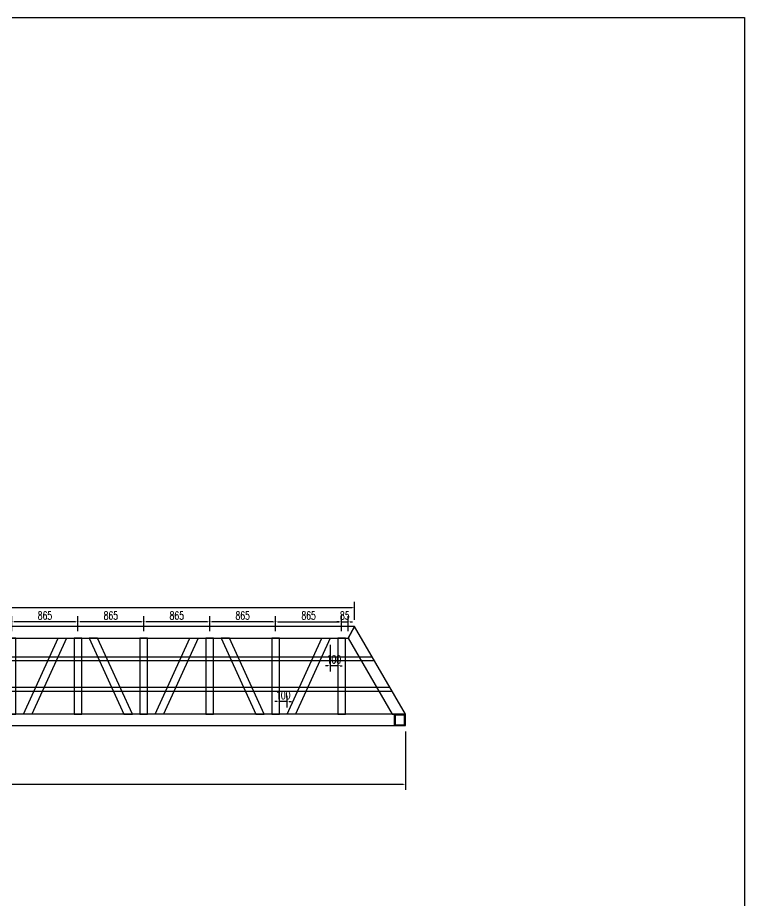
# Model space of a CAD drawing. Header units: millimetres. Extents: x -2430464 to 225692, y -180 to 1805330.
# Drawn here: x -655961 to -646425, y 488316 to 499899 of the extents above; entities that cross this region are included whole.
import ezdxf

# ---------------------------------------------------------------- set-up
doc = ezdxf.new("R2010")
doc.units = ezdxf.units.MM
doc.header["$LTSCALE"] = 1000
doc.layers.get('0').update_dxf_attribs({"linetype": 'CONTINUOUS'})
doc.layers.get('DEFPOINTS').update_dxf_attribs({"linetype": 'CONTINUOUS'})
for name, color, linetype in [('W-STEEL_FRAME钢架', 3, 'CONTINUOUS'), ('W-STEEL_KEEL钢龙骨', 5, 'CONTINUOUS'), ('方管150X150X12', 3, 'CONTINUOUS')]:
    doc.layers.add(name, color=color, linetype=linetype)
doc.layers.add('成片房屋', color=1, linetype='CONTINUOUS', lineweight=0)
doc.styles.add('STANDARD_T3', font='simplex.shx', dxfattribs={"width": 0.7, "bigfont": 'gbcbig.shx'})
doc.dimstyles.new('W&&30', dxfattribs={"dimtxt": 105, "dimasz": 30, "dimexe": 75, "dimexo": 90, "dimgap": 30, "dimtad": 1, "dimdec": 0, "dimzin": 0, "dimdsep": 46, "dimtxsty": 'STANDARD_T3', "dimcen": 0.09, "dimclrd": 1, "dimclre": 1, "dimclrt": 7, "dimazin": 2, "dimtfac": 1, "dimtdec": 0, "dimtix": 1, "dimtmove": 2, "dimatfit": 3, "dimfxl": 0, "dimtolj": 1, "dimtzin": 0, "dimarcsym": 0})

# ---------------------------------------------------------------- blocks, each defined once
blk = doc.blocks.new('*D2959')
at = {"layer": 'DEFPOINTS', "color": 0, "transparency": 16777216}
for p in [(-663871, 491908), (-650871, 490622), (-650871, 489839)]:
    blk.add_point(p, dxfattribs=at)
at = {"layer": '成片房屋', "color": 1, "lineweight": -2, "transparency": 16777216}
for p, q in [((-663871, 491818), (-663871, 489764)), ((-650871, 490532), (-650871, 489764)), ((-663841, 489839), (-650901, 489839))]:
    blk.add_line(p, q, dxfattribs=at)
at = {"layer": '成片房屋', "color": 1, "transparency": 16777216}
for points in [[(-663841, 489844), (-663841, 489834), (-663871, 489839)], [(-650901, 489844), (-650901, 489834), (-650871, 489839)]]:
    blk.add_solid(points, dxfattribs=at)
at = {"layer": '成片房屋', "color": 7, "transparency": 16777216, "insert": (-657371, 489922), "char_height": 105, "attachment_point": 5, "style": 'STANDARD_T3'}
blk.add_mtext('\\A1;13000', dxfattribs=at)
blk = doc.blocks.new('*D2960')
at = {"layer": 'DEFPOINTS', "color": 0, "transparency": 16777216}
for p in [(-663871, 492156), (-663871, 491908), (-651540, 491908)]:
    blk.add_point(p, dxfattribs=at)
at = {"layer": '成片房屋', "color": 1, "lineweight": -2, "transparency": 16777216}
for p, q in [((-663871, 491998), (-663871, 492231)), ((-651540, 491998), (-651540, 492231)), ((-651570, 492156), (-663841, 492156))]:
    blk.add_line(p, q, dxfattribs=at)
at = {"layer": '成片房屋', "color": 1, "transparency": 16777216}
for points in [[(-663841, 492161), (-663841, 492151), (-663871, 492156)], [(-651570, 492161), (-651570, 492151), (-651540, 492156)]]:
    blk.add_solid(points, dxfattribs=at)
at = {"layer": '成片房屋', "color": 7, "transparency": 16777216, "insert": (-657705, 492239), "char_height": 105, "attachment_point": 5, "style": 'STANDARD_T3'}
blk.add_mtext('\\A1;12331', dxfattribs=at)
blk = doc.blocks.new('*D2962')
at = {"layer": 'DEFPOINTS', "color": 0, "transparency": 16777216}
for p in [(-651711, 491970), (-652576, 491758), (-651711, 491758)]:
    blk.add_point(p, dxfattribs=at)
at = {"layer": '成片房屋', "color": 1, "lineweight": -2, "transparency": 16777216}
for p, q in [((-652576, 491848), (-652576, 492045)), ((-652546, 491970), (-651741, 491970)), ((-651711, 491848), (-651711, 492045))]:
    blk.add_line(p, q, dxfattribs=at)
at = {"layer": '成片房屋', "color": 1, "transparency": 16777216}
for points in [[(-652546, 491975), (-652546, 491965), (-652576, 491970)], [(-651741, 491975), (-651741, 491965), (-651711, 491970)]]:
    blk.add_solid(points, dxfattribs=at)
at = {"layer": '成片房屋', "color": 7, "transparency": 16777216, "insert": (-652143, 492053), "char_height": 105, "attachment_point": 5, "style": 'STANDARD_T3'}
blk.add_mtext('\\A1;865', dxfattribs=at)
blk = doc.blocks.new('*U2827')
at = {"layer": 'W-STEEL_FRAME钢架', "color": 2}
blk.add_lwpolyline([(-50, 500), (50, 500), (50, -500), (-50, -500)], close=True, dxfattribs=at)
blk = doc.blocks.new('*U2828')
at = {"color": 0, "linetype": 'ByBlock', "lineweight": -2, "transparency": 16777216}
for p in [(0, 0), (865, 0), (1730, 0), (2595, 0), (3460, 0), (4325, 0), (5190, 0), (6055, 0), (6920, 0), (7785, 0), (8650, 0), (9515, 0), (10380, 0), (11245, 0)]:
    blk.add_blockref('*U2827', p, dxfattribs=at)
blk = doc.blocks.new('*D3152')
at = {"layer": 'DEFPOINTS', "color": 0, "transparency": 16777216}
for p in [(-653441, 491970), (-653441, 491758), (-652576, 491758)]:
    blk.add_point(p, dxfattribs=at)
at = {"layer": '成片房屋', "color": 1, "lineweight": -2, "transparency": 16777216}
for p, q in [((-653441, 491848), (-653441, 492045)), ((-652606, 491970), (-653411, 491970)), ((-652576, 491848), (-652576, 492045))]:
    blk.add_line(p, q, dxfattribs=at)
at = {"layer": '成片房屋', "color": 1, "transparency": 16777216}
for points in [[(-653411, 491975), (-653411, 491965), (-653441, 491970)], [(-652606, 491975), (-652606, 491965), (-652576, 491970)]]:
    blk.add_solid(points, dxfattribs=at)
at = {"layer": '成片房屋', "color": 7, "transparency": 16777216, "insert": (-653008, 492053), "char_height": 105, "attachment_point": 5, "style": 'STANDARD_T3'}
blk.add_mtext('\\A1;865', dxfattribs=at)
blk = doc.blocks.new('*D3153')
at = {"layer": 'DEFPOINTS', "color": 0, "transparency": 16777216}
for p in [(-654306, 491970), (-654306, 491758), (-653441, 491758)]:
    blk.add_point(p, dxfattribs=at)
at = {"layer": '成片房屋', "color": 1, "lineweight": -2, "transparency": 16777216}
for p, q in [((-654306, 491848), (-654306, 492045)), ((-653471, 491970), (-654276, 491970)), ((-653441, 491848), (-653441, 492045))]:
    blk.add_line(p, q, dxfattribs=at)
at = {"layer": '成片房屋', "color": 1, "transparency": 16777216}
for points in [[(-654276, 491975), (-654276, 491965), (-654306, 491970)], [(-653471, 491975), (-653471, 491965), (-653441, 491970)]]:
    blk.add_solid(points, dxfattribs=at)
at = {"layer": '成片房屋', "color": 7, "transparency": 16777216, "insert": (-653873, 492053), "char_height": 105, "attachment_point": 5, "style": 'STANDARD_T3'}
blk.add_mtext('\\A1;865', dxfattribs=at)
blk = doc.blocks.new('*D3154')
at = {"layer": 'DEFPOINTS', "color": 0, "transparency": 16777216}
for p in [(-655171, 491970), (-655171, 491758), (-654306, 491758)]:
    blk.add_point(p, dxfattribs=at)
at = {"layer": '成片房屋', "color": 1, "lineweight": -2, "transparency": 16777216}
for p, q in [((-655171, 491848), (-655171, 492045)), ((-654336, 491970), (-655141, 491970)), ((-654306, 491848), (-654306, 492045))]:
    blk.add_line(p, q, dxfattribs=at)
at = {"layer": '成片房屋', "color": 1, "transparency": 16777216}
for points in [[(-655141, 491975), (-655141, 491965), (-655171, 491970)], [(-654336, 491975), (-654336, 491965), (-654306, 491970)]]:
    blk.add_solid(points, dxfattribs=at)
at = {"layer": '成片房屋', "color": 7, "transparency": 16777216, "insert": (-654738, 492053), "char_height": 105, "attachment_point": 5, "style": 'STANDARD_T3'}
blk.add_mtext('\\A1;865', dxfattribs=at)
blk = doc.blocks.new('*D3155')
at = {"layer": 'DEFPOINTS', "color": 0, "transparency": 16777216}
for p in [(-656036, 491970), (-656036, 491758), (-655171, 491758)]:
    blk.add_point(p, dxfattribs=at)
at = {"layer": '成片房屋', "color": 1, "lineweight": -2, "transparency": 16777216}
for p, q in [((-656036, 491848), (-656036, 492045)), ((-655201, 491970), (-656006, 491970)), ((-655171, 491848), (-655171, 492045))]:
    blk.add_line(p, q, dxfattribs=at)
at = {"layer": '成片房屋', "color": 1, "transparency": 16777216}
for points in [[(-656006, 491975), (-656006, 491965), (-656036, 491970)], [(-655201, 491975), (-655201, 491965), (-655171, 491970)]]:
    blk.add_solid(points, dxfattribs=at)
at = {"layer": '成片房屋', "color": 7, "transparency": 16777216, "insert": (-655603, 492053), "char_height": 105, "attachment_point": 5, "style": 'STANDARD_T3'}
blk.add_mtext('\\A1;865', dxfattribs=at)
blk = doc.blocks.new('*D3166')
at = {"layer": 'DEFPOINTS', "color": 0, "transparency": 16777216}
for p in [(-651626, 491970), (-651711, 491758), (-651626, 491758)]:
    blk.add_point(p, dxfattribs=at)
at = {"layer": '成片房屋', "color": 1, "lineweight": -2, "transparency": 16777216}
for p, q in [((-651741, 491970), (-651771, 491970)), ((-651711, 491848), (-651711, 492045)), ((-651711, 491970), (-651626, 491970)), ((-651626, 491848), (-651626, 492045)), ((-651596, 491970), (-651566, 491970))]:
    blk.add_line(p, q, dxfattribs=at)
at = {"layer": '成片房屋', "color": 1, "transparency": 16777216}
for points in [[(-651741, 491975), (-651741, 491965), (-651711, 491970)], [(-651596, 491975), (-651596, 491965), (-651626, 491970)]]:
    blk.add_solid(points, dxfattribs=at)
at = {"layer": '成片房屋', "color": 7, "transparency": 16777216, "insert": (-651668, 492053), "char_height": 105, "attachment_point": 5, "style": 'STANDARD_T3'}
blk.add_mtext('\\A1;85', dxfattribs=at)
blk = doc.blocks.new('*D3167')
at = {"color": 1, "lineweight": -2, "transparency": 16777216}
for p, q in [((-651861, 491668), (-651861, 491320)), ((-651761, 491668), (-651761, 491320)), ((-651891, 491395), (-651921, 491395)), ((-651761, 491395), (-651861, 491395)), ((-651731, 491395), (-651701, 491395))]:
    blk.add_line(p, q, dxfattribs=at)
at = {"color": 1, "transparency": 16777216}
for points in [[(-651891, 491400), (-651891, 491390), (-651861, 491395)], [(-651731, 491400), (-651731, 491390), (-651761, 491395)]]:
    blk.add_solid(points, dxfattribs=at)
at = {"layer": 'DEFPOINTS', "color": 0, "transparency": 16777216}
for p in [(-651861, 491758), (-651761, 491758), (-651861, 491395)]:
    blk.add_point(p, dxfattribs=at)
at = {"color": 7, "transparency": 16777216, "insert": (-651811, 491478), "char_height": 105, "attachment_point": 5, "style": 'STANDARD_T3'}
blk.add_mtext('\\A1;100', dxfattribs=at)
blk = doc.blocks.new('*D3168')
at = {"color": 1, "lineweight": -2, "transparency": 16777216}
for p, q in [((-652556, 490925), (-652586, 490925)), ((-652526, 490848), (-652526, 491000)), ((-652426, 490925), (-652526, 490925)), ((-652426, 490848), (-652426, 491000)), ((-652396, 490925), (-652366, 490925))]:
    blk.add_line(p, q, dxfattribs=at)
at = {"color": 1, "transparency": 16777216}
for points in [[(-652556, 490930), (-652556, 490920), (-652526, 490925)], [(-652396, 490930), (-652396, 490920), (-652426, 490925)]]:
    blk.add_solid(points, dxfattribs=at)
at = {"layer": 'DEFPOINTS', "color": 0, "transparency": 16777216}
for p in [(-652526, 490925), (-652526, 490758), (-652426, 490758)]:
    blk.add_point(p, dxfattribs=at)
at = {"color": 7, "transparency": 16777216, "insert": (-652476, 491008), "char_height": 105, "attachment_point": 5, "style": 'STANDARD_T3'}
blk.add_mtext('\\A1;100', dxfattribs=at)

msp = doc.modelspace()

# ---------------------------------------------------------------- linework, layer by layer
for points in [[(-731236.81, 499898.83), (-646425.27, 499898.83), (-646425.27, 468489.87), (-731236.81, 468489.87)], [(-655430.76, 491758.13), (-655320.89, 491758.13), (-655776.02, 490758.13), (-655885.89, 490758.13)], [(-654911.02, 491758.13), (-655020.89, 491758.13), (-654565.76, 490758.13), (-654455.89, 490758.13)], [(-653700.76, 491758.13), (-653590.89, 491758.13), (-654046.02, 490758.13), (-654155.89, 490758.13)], [(-653181.02, 491758.13), (-653290.89, 491758.13), (-652835.76, 490758.13), (-652725.89, 490758.13)], [(-651970.76, 491758.13), (-651860.89, 491758.13), (-652316.02, 490758.13), (-652425.89, 490758.13)]]:
    msp.add_lwpolyline(points, close=True)
at = {"layer": 'W-STEEL_KEEL钢龙骨', "color": 4}
for p, q in [((-651307.28, 491508.13), (-663870.89, 491508.13)), ((-651278.19, 491458.13), (-663870.89, 491458.13)), ((-651074.54, 491108.13), (-663870.89, 491108.13)), ((-651045.44, 491058.13), (-663870.89, 491058.13))]:
    msp.add_line(p, q, dxfattribs=at)
at = {"layer": '方管150X150X12'}
for points in [[(-651540.03, 491908.13), (-663870.89, 491908.13), (-663870.89, 491758.13), (-651625.89, 491758.13)], [(-651044.43, 490758.13), (-650870.89, 490758.13), (-651540.03, 491908.13), (-651625.89, 491758.13)], [(-650870.89, 490608.13), (-650870.89, 490758.13), (-663870.89, 490758.13), (-663870.89, 490608.13)]]:
    msp.add_lwpolyline(points, close=True, dxfattribs=at)
for points in [[(-650873.89, 490758.13), (-651017.89, 490758.13, 0.41421356), (-651020.89, 490755.13), (-651020.89, 490611.13, 0.41421356), (-651017.89, 490608.13), (-650873.89, 490608.13, 0.41421356), (-650870.89, 490611.13), (-650870.89, 490755.13, 0.41421356)], [(-650885.89, 490746.13), (-651005.89, 490746.13, 0.41421356), (-651008.89, 490743.13), (-651008.89, 490623.13, 0.41421356), (-651005.89, 490620.13), (-650885.89, 490620.13, 0.41421356), (-650882.89, 490623.13), (-650882.89, 490743.13, 0.41421356)]]:
    msp.add_lwpolyline(points, format="xyb", close=True, dxfattribs=at)

# ---------------------------------------------------------------- block references
at = {"xscale": -1}
msp.add_blockref('*U2828', (-651710.89, 491258.13), dxfattribs=at)

# ---------------------------------------------------------------- dimensions: what is measured, and where the dimension line sits
for base, p1, p2, picture, middle in [((-651860.89, 491395.17), (-651760.89, 491758.13), (-651860.89, 491758.13), '*D3167', (-651810.89, 491477.67)), ((-652525.89, 490925.13), (-652425.89, 490758.13), (-652525.89, 490758.13), '*D3168', (-652475.89, 491007.63))]:
    dim = msp.add_linear_dim(base=base, p1=p1, p2=p2, angle=180, dimstyle='W&&30')
    dim.commit()
    dim.dimension.update_dxf_attribs({"geometry": picture, "text_midpoint": middle})
at = {"layer": '成片房屋', "color": 1}
for base, p1, p2, picture, middle in [((-663870.89, 492156.45), (-651540.03, 491908.13), (-663870.89, 491908.13), '*D2960', (-657705.46, 492238.95)), ((-651710.89, 491970.49), (-652575.89, 491758.13), (-651710.89, 491758.13), '*D2962', (-652143.39, 492052.99)), ((-650870.89, 489839.43), (-663870.89, 491908.13), (-650870.89, 490621.9), '*D2959', (-657370.89, 489921.93))]:
    dim = msp.add_linear_dim(base=base, p1=p1, p2=p2, angle=180, dimstyle='W&&30', dxfattribs=at)
    dim.commit()
    dim.dimension.update_dxf_attribs({"geometry": picture, "text_midpoint": middle})
at = {"layer": '成片房屋'}
for base, p1, p2, picture, middle in [((-656035.89, 491970.49), (-655170.89, 491758.13), (-656035.89, 491758.13), '*D3155', (-655603.39, 492052.99)), ((-655170.89, 491970.49), (-654305.89, 491758.13), (-655170.89, 491758.13), '*D3154', (-654738.39, 492052.99)), ((-654305.89, 491970.49), (-653440.89, 491758.13), (-654305.89, 491758.13), '*D3153', (-653873.39, 492052.99)), ((-653440.89, 491970.49), (-652575.89, 491758.13), (-653440.89, 491758.13), '*D3152', (-653008.39, 492052.99)), ((-651625.89, 491970.49), (-651710.89, 491758.13), (-651625.89, 491758.13), '*D3166', (-651668.39, 492052.99))]:
    dim = msp.add_linear_dim(base=base, p1=p1, p2=p2, angle=180, dimstyle='W&&30', dxfattribs=at)
    dim.commit()
    dim.dimension.update_dxf_attribs({"geometry": picture, "text_midpoint": middle})

doc.saveas('drawing.dxf')
